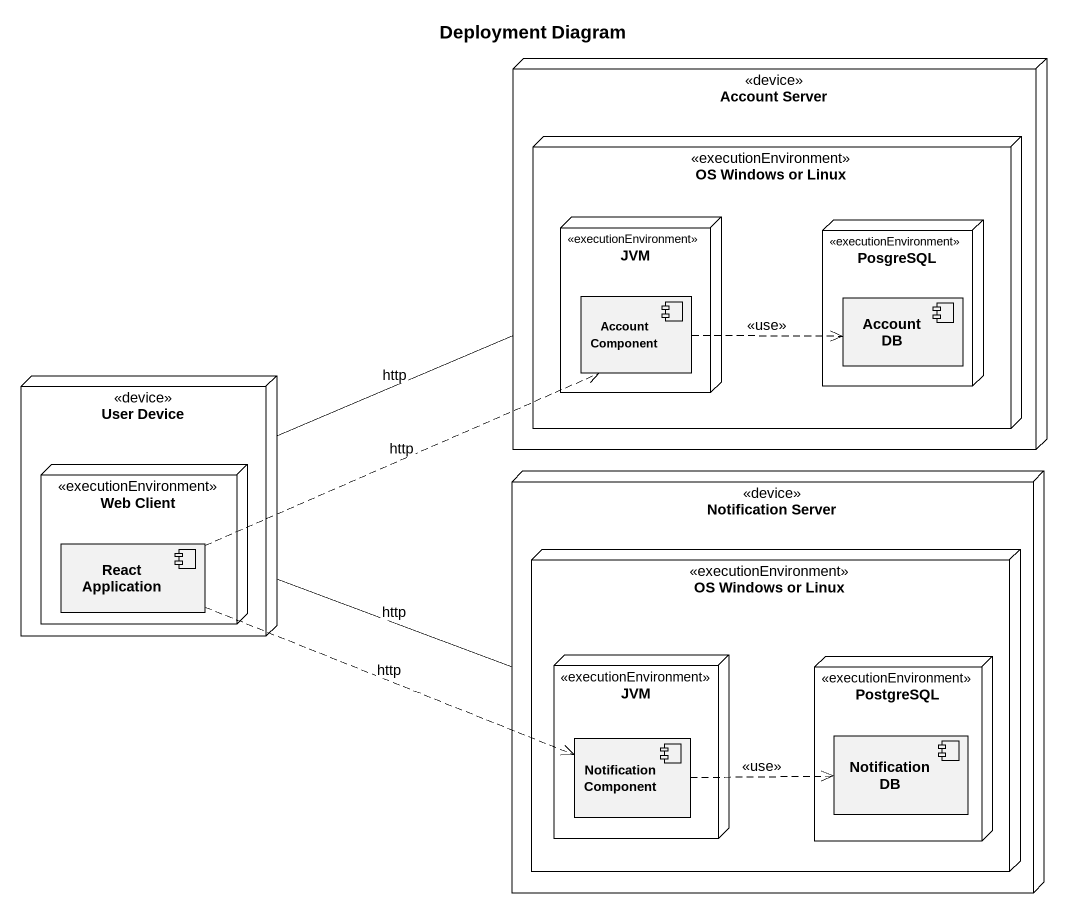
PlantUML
@startuml
title Deployment Diagram
node "Account Server" as Account_Server <<device>> {
  node "OS Windows or Linux" as OS_Windows_or_Linux <<executionEnvironment>> {
    node JVM <<executionEnvironment>> {
      component "Account Component" as Account_Component
    }
    node PosgreSQL <<executionEnvironment>> {
      component "Account DB" as Account_DB
    }
  }
}
node "User Device" as User_Device <<device>> {
  node "Web Client" as Web_Client <<executionEnvironment>> {
    component "React Application" as React_Application
  }
}
node "Notification Server" as Notification_Server <<device>> {
  node "OS Windows or Linux" as OS_Windows_or_Linux_2 <<executionEnvironment>> {
    node "JVM" as JVM_2 <<executionEnvironment>> {
      component "Notification Component" as Notification_Component
    }
    node PostgreSQL <<executionEnvironment>> {
      component "Notification DB" as Notification_DB
    }
  }
}
Account_Component .right.> Account_DB : <<use>>
User_Device -right- Account_Server : http
User_Device -right- Notification_Server : http
React_Application .right.> Account_Component : http
React_Application .right.> Notification_Component : http
Notification_Component .right.> Notification_DB : <<use>>
@enduml
